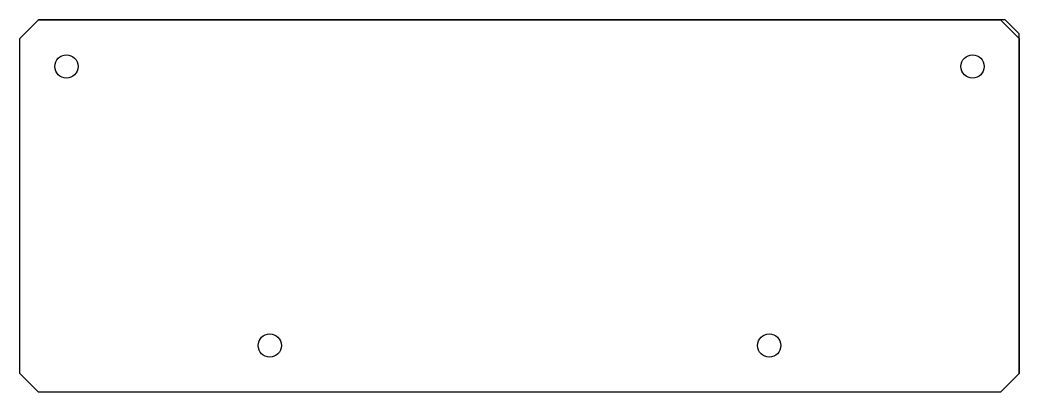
# Model space of a CAD drawing. Header units: millimetres. Extents: x 0 to 215, y 10 to 90.
import ezdxf

# ---------------------------------------------------------------- set-up
doc = ezdxf.new("R2010")
doc.units = ezdxf.units.MM
doc.layers.get('0').update_dxf_attribs({"linetype": 'CONTINUOUS'})

msp = doc.modelspace()

# ---------------------------------------------------------------- linework, layer by layer
for p, q in [((212, 90), (4, 90)), ((215, 87), (212, 90)), ((215, 14), (215, 87))]:
    msp.add_line(p, q)
msp.add_lwpolyline([(211, 10), (4, 10), (0, 14), (0, 86), (4, 90), (211, 90), (215, 86), (215, 14)], close=True)
for centre in [(10, 80), (205, 80), (53.75, 20), (161.25, 20)]:
    msp.add_circle(centre, 2.5)

doc.saveas('drawing.dxf')
